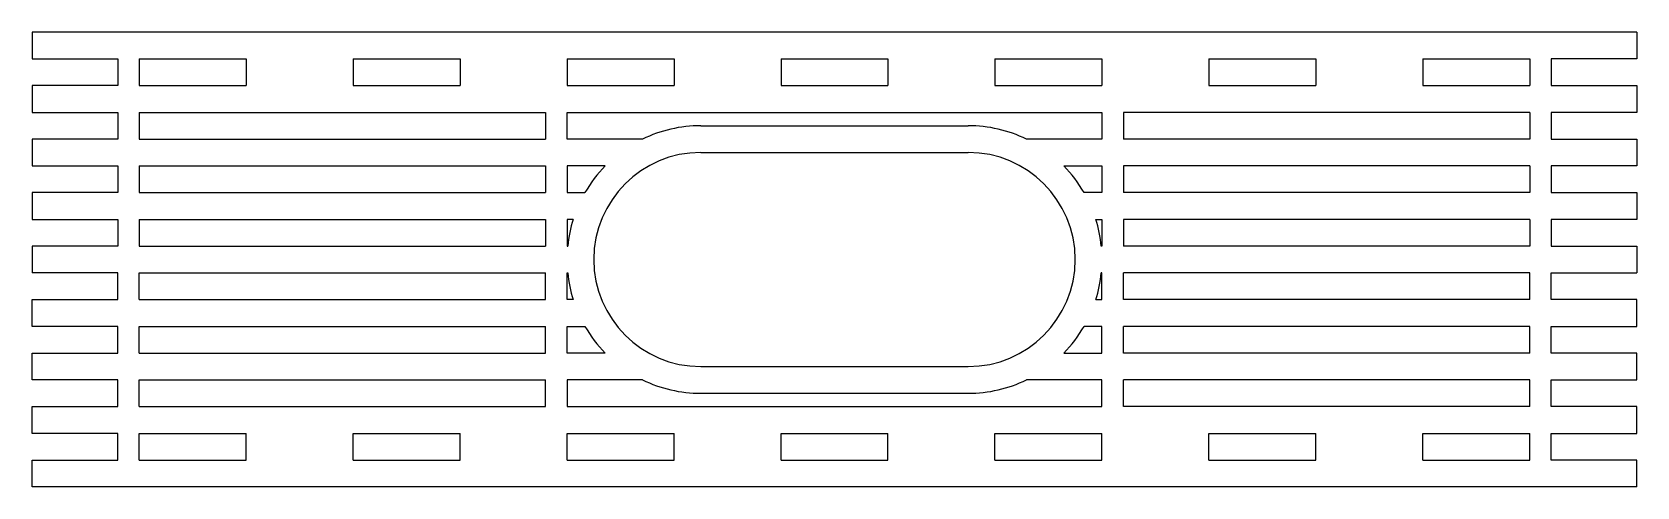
# Model space of a CAD drawing. Header units: millimetres. Extents: x -75 to 75, y -21 to 21.
import ezdxf

# ---------------------------------------------------------------- set-up
doc = ezdxf.new("R2010")
doc.units = ezdxf.units.MM

msp = doc.modelspace()

# ---------------------------------------------------------------- linework, layer by layer
at = {"color": 7, "linetype": 'Continuous', "lineweight": 25}
for p, q in [((-75, 21.25), (-75, 18.75)), ((75, 21.25), (-75, 21.25)), ((75, 21.25), (75, 18.75)), ((-75, 18.75), (-67, 18.75)), ((-67, 18.75), (-67, 16.25)), ((-65, 18.75), (-55, 18.75)), ((-65, 18.75), (-65, 16.25)), ((-55, 18.75), (-55, 16.25)), ((-45, 18.75), (-35, 18.75)), ((-45, 18.75), (-45, 16.25)), ((-35, 18.75), (-35, 16.25)), ((-25, 18.75), (-15, 18.75)), ((-25, 18.75), (-25, 16.25)), ((-15, 18.75), (-15, 16.25)), ((-5, 18.75), (5, 18.75)), ((-5, 18.75), (-5, 16.25)), ((5, 18.75), (5, 16.25)), ((15, 18.75), (25, 18.75)), ((15, 18.75), (15, 16.25)), ((25, 18.75), (25, 16.25)), ((35, 18.75), (45, 18.75)), ((35, 18.75), (35, 16.25)), ((45, 18.75), (45, 16.25)), ((55, 18.75), (65, 18.75)), ((55, 18.75), (55, 16.25)), ((65, 18.75), (65, 16.25)), ((75, 18.75), (67, 18.75)), ((67, 18.75), (67, 16.25)), ((-75, 16.25), (-75, 13.75)), ((-67, 16.25), (-75, 16.25)), ((-65, 16.25), (-55, 16.25)), ((-45, 16.25), (-35, 16.25)), ((-25, 16.25), (-15, 16.25)), ((-5, 16.25), (5, 16.25)), ((15, 16.25), (25, 16.25)), ((35, 16.25), (45, 16.25)), ((55, 16.25), (65, 16.25)), ((67, 16.25), (75, 16.25)), ((75, 16.25), (75, 13.75)), ((-75, 13.75), (-67, 13.75)), ((-67, 13.75), (-67, 11.25)), ((-65, 13.75), (-65, 11.25)), ((-65, 13.75), (-27, 13.75)), ((-27, 13.75), (-27, 11.25)), ((-25, 13.75), (25, 13.75)), ((-25, 11.25), (-25, 13.75)), ((25, 13.75), (25, 11.25)), ((27, 13.75), (27, 11.25)), ((65, 13.75), (27, 13.75)), ((65, 13.75), (65, 11.25)), ((75, 13.75), (67, 13.75)), ((67, 13.75), (67, 11.25)), ((-12.5, 12.5), (12.5, 12.5)), ((-75, 11.25), (-75, 8.75)), ((-67, 11.25), (-75, 11.25)), ((-65, 11.25), (-27, 11.25)), ((-17.95, 11.25), (-25, 11.25)), ((25, 11.25), (17.95, 11.25)), ((65, 11.25), (27, 11.25)), ((67, 11.25), (75, 11.25)), ((75, 11.25), (75, 8.75)), ((-12.5, 10), (12.5, 10)), ((-75, 8.75), (-67, 8.75)), ((-67, 8.75), (-67, 6.25)), ((-65, 8.75), (-27, 8.75)), ((-65, 8.75), (-65, 6.25)), ((-27, 8.75), (-27, 6.25)), ((-25, 8.75), (-25, 6.25)), ((-21.43, 8.75), (-25, 8.75)), ((21.43, 8.75), (25, 8.75)), ((25, 8.75), (25, 6.25)), ((27, 8.75), (27, 6.25)), ((65, 8.75), (27, 8.75)), ((65, 8.75), (65, 6.25)), ((75, 8.75), (67, 8.75)), ((67, 8.75), (67, 6.25)), ((-75, 6.25), (-75, 3.75)), ((-67, 6.25), (-75, 6.25)), ((-65, 6.25), (-27, 6.25)), ((-25, 6.25), (-23.33, 6.25)), ((25, 6.25), (23.33, 6.25)), ((65, 6.25), (27, 6.25)), ((67, 6.25), (75, 6.25)), ((75, 6.25), (75, 3.75)), ((-75, 3.75), (-67, 3.75)), ((-67, 3.75), (-67, 1.25)), ((-65, 3.75), (-27, 3.75)), ((-65, 3.75), (-65, 1.25)), ((-27, 3.75), (-27, 1.25)), ((-24.42, 3.75), (-25, 3.75)), ((-25, 3.75), (-25, 1.25)), ((24.42, 3.75), (25, 3.75)), ((25, 3.75), (25, 1.25)), ((27, 3.75), (27, 1.25)), ((65, 3.75), (27, 3.75)), ((65, 3.75), (65, 1.25)), ((75, 3.75), (67, 3.75)), ((67, 3.75), (67, 1.25)), ((-75, 1.25), (-75, -1.25)), ((-67, 1.25), (-75, 1.25)), ((-65, 1.25), (-27, 1.25)), ((-25, 1.25), (-24.94, 1.25)), ((25, 1.25), (24.94, 1.25)), ((65, 1.25), (27, 1.25)), ((67, 1.25), (75, 1.25)), ((75, 1.25), (75, -1.25)), ((-67, -1.25), (-75, -1.25)), ((-67, -3.75), (-67, -1.25)), ((-65, -1.25), (-27, -1.25)), ((-65, -3.75), (-65, -1.25)), ((-27, -3.75), (-27, -1.25)), ((-25, -3.75), (-25, -1.25)), ((-25, -1.25), (-24.94, -1.25)), ((25, -1.25), (24.94, -1.25)), ((25, -3.75), (25, -1.25)), ((65, -1.25), (27, -1.25)), ((27, -3.75), (27, -1.25)), ((65, -3.75), (65, -1.25)), ((67, -1.25), (75, -1.25)), ((67, -3.75), (67, -1.25)), ((-75, -6.25), (-75, -3.75)), ((-75, -3.75), (-67, -3.75)), ((-65, -3.75), (-27, -3.75)), ((-24.42, -3.75), (-25, -3.75)), ((24.42, -3.75), (25, -3.75)), ((65, -3.75), (27, -3.75)), ((75, -3.75), (67, -3.75)), ((75, -6.25), (75, -3.75)), ((-67, -6.25), (-75, -6.25)), ((-67, -8.75), (-67, -6.25)), ((-65, -6.25), (-27, -6.25)), ((-65, -8.75), (-65, -6.25)), ((-27, -8.75), (-27, -6.25)), ((-25, -8.75), (-25, -6.25)), ((-25, -6.25), (-23.33, -6.25)), ((25, -6.25), (23.33, -6.25)), ((25, -8.75), (25, -6.25)), ((65, -6.25), (27, -6.25)), ((27, -8.75), (27, -6.25)), ((65, -8.75), (65, -6.25)), ((67, -6.25), (75, -6.25)), ((67, -8.75), (67, -6.25)), ((-75, -11.25), (-75, -8.75)), ((-75, -8.75), (-67, -8.75)), ((-65, -8.75), (-27, -8.75)), ((-21.43, -8.75), (-25, -8.75)), ((21.43, -8.75), (25, -8.75)), ((65, -8.75), (27, -8.75)), ((75, -8.75), (67, -8.75)), ((75, -11.25), (75, -8.75)), ((-12.5, -10), (12.5, -10)), ((-67, -11.25), (-75, -11.25)), ((-67, -13.75), (-67, -11.25)), ((-65, -11.25), (-27, -11.25)), ((-65, -13.75), (-65, -11.25)), ((-27, -13.75), (-27, -11.25)), ((-25, -11.25), (-25, -13.75)), ((-17.95, -11.25), (-25, -11.25)), ((25, -11.25), (17.95, -11.25)), ((25, -13.75), (25, -11.25)), ((27, -13.75), (27, -11.25)), ((65, -11.25), (27, -11.25)), ((65, -13.75), (65, -11.25)), ((67, -11.25), (75, -11.25)), ((67, -13.75), (67, -11.25)), ((-12.5, -12.5), (12.5, -12.5)), ((-75, -16.25), (-75, -13.75)), ((-75, -13.75), (-67, -13.75)), ((-65, -13.75), (-27, -13.75)), ((-25, -13.75), (25, -13.75)), ((65, -13.75), (27, -13.75)), ((75, -13.75), (67, -13.75)), ((75, -16.25), (75, -13.75)), ((-67, -16.25), (-75, -16.25)), ((-67, -18.75), (-67, -16.25)), ((-65, -16.25), (-55, -16.25)), ((-65, -18.75), (-65, -16.25)), ((-55, -18.75), (-55, -16.25)), ((-45, -16.25), (-35, -16.25)), ((-45, -18.75), (-45, -16.25)), ((-35, -18.75), (-35, -16.25)), ((-25, -16.25), (-15, -16.25)), ((-25, -18.75), (-25, -16.25)), ((-15, -18.75), (-15, -16.25)), ((-5, -16.25), (5, -16.25)), ((-5, -18.75), (-5, -16.25)), ((5, -18.75), (5, -16.25)), ((15, -16.25), (25, -16.25)), ((15, -18.75), (15, -16.25)), ((25, -18.75), (25, -16.25)), ((35, -16.25), (45, -16.25)), ((35, -18.75), (35, -16.25)), ((45, -18.75), (45, -16.25)), ((55, -16.25), (65, -16.25)), ((55, -18.75), (55, -16.25)), ((65, -18.75), (65, -16.25)), ((67, -16.25), (75, -16.25)), ((67, -18.75), (67, -16.25)), ((-75, -21.25), (-75, -18.75)), ((-75, -18.75), (-67, -18.75)), ((-65, -18.75), (-55, -18.75)), ((-45, -18.75), (-35, -18.75)), ((-25, -18.75), (-15, -18.75)), ((-5, -18.75), (5, -18.75)), ((15, -18.75), (25, -18.75)), ((35, -18.75), (45, -18.75)), ((55, -18.75), (65, -18.75)), ((75, -18.75), (67, -18.75)), ((75, -21.25), (75, -18.75)), ((75, -21.25), (-75, -21.25))]:
    msp.add_line(p, q, dxfattribs=at)
for centre, radius, start, end in [((-12.5, 0), 12.5, 90, 115.8419), ((12.5, 0), 12.5, 64.1581, 90), ((-12.5, 0), 10, 90, 270), ((12.5, 0), 10, 270, 90), ((-12.5, 0), 12.5, 135.573, 150), ((12.5, 0), 12.5, 30, 44.427), ((-12.5, 0), 12.5, 162.5424, 174.2608), ((12.5, 0), 12.5, 5.7392, 17.4576), ((-12.5, 0), 12.5, 185.7392, 197.4576), ((12.5, 0), 12.5, 342.5424, 354.2608), ((-12.5, 0), 12.5, 210, 224.427), ((12.5, 0), 12.5, 315.573, 330), ((-12.5, 0), 12.5, 244.1581, 270), ((12.5, 0), 12.5, 270, 295.8419)]:
    msp.add_arc(centre, radius, start, end, dxfattribs=at)

doc.saveas('drawing.dxf')
